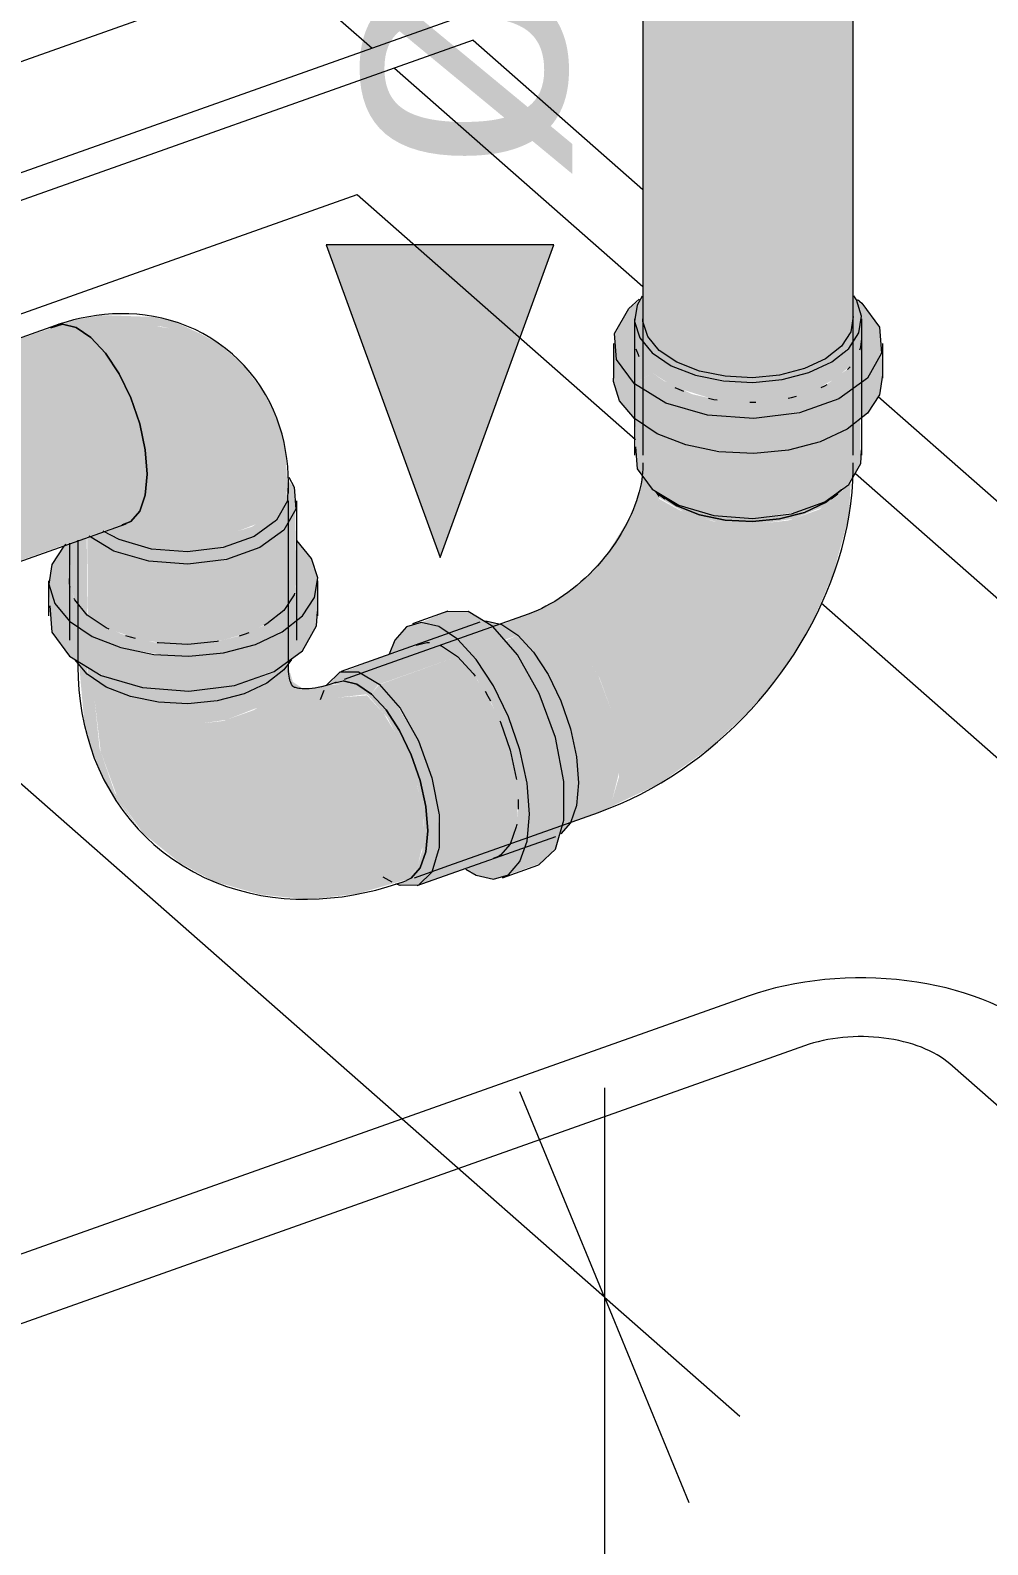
# Model space of a CAD drawing. Header units: metres. Extents: x 42.1 to 94.3, y -3.4 to 61.2.
# Drawn here: x 88.7819 to 89.0094, y 41.1546 to 41.5145 of the extents above; entities that cross this region are included whole.
import ezdxf

# ---------------------------------------------------------------- set-up
doc = ezdxf.new("R2010")
doc.units = ezdxf.units.M
for name, color, linetype, lineweight in [('A-ANNO-DIMS', 7, 'Continuous', 5), ('A-ANNO-DIMS-25', 7, 'Continuous', 5), ('AL_WC-COZ-AS', 7, 'Continuous', 5), ('ARQ-SAN', 7, 'Continuous', 5), ('KIRYA - PISO', 7, 'Continuous', 5), ('P-PIPE', 7, 'Continuous', 5), ('P-PIPE-IDEN', 7, 'Continuous', 5)]:
    doc.layers.add(name, color=color, linetype=linetype, lineweight=lineweight)
doc.layers.add('ARQ_1100_BASE_TÉRREO_GARAGEM_dwg', color=7, linetype='Continuous', lineweight=5, true_color=0x767676)
doc.styles.add('Arial', font='arial.ttf', dxfattribs={"height": 0.0625})
doc.dimstyles.new('Diagonal_-_2_5_mm_Arial_-_Preto', dxfattribs={"dimscale": 0.3048, "dimtxt": 0.063766, "dimasz": 0.246063, "dimexe": 0.19685, "dimexo": 0.123031, "dimgap": 0.04101, "dimtad": 1, "dimrnd": 0.01, "dimzin": 0, "dimdsep": 46, "dimtxsty": 'Arial', "dimblk1": 'OBLIQUE', "dimblk2": 'OBLIQUE', "dimsah": 1, "dimcen": 0.09, "dimdle": 0.19685, "dimazin": 0, "dimtfac": 1, "dimtdec": 4, "dimtix": 1, "dimtmove": 0, "dimatfit": 3, "dimfxl": 1, "dimtvp": 1, "dimtolj": 1, "dimtzin": 0, "dimarcsym": 2})

# ---------------------------------------------------------------- blocks, each defined once
blk = doc.blocks.new('ARQ_1100_BASE_TÉRREO_GARAGEM_dwg_fog_3p-4197732-3D_DT_01')
at = {"layer": 'AL_WC-COZ-AS', "color": 253, "true_color": 0xaaaaaa}
for p, q in [((7.82524, 41.5169), (7.54777, 41.41846)), ((7.8306, 41.51219), (7.54777, 41.41184))]:
    blk.add_line(p, q, dxfattribs=at)
blk.add_polyline3d([(7.54777, 41.7276, 0), (7.77675, 41.52617, 0), (7.54777, 41.44493, 0)], dxfattribs=at)
blk = doc.blocks.new('ARQ_1100_BASE_TÉRREO_GARAGEM_dwg-4178582-3D_DT_01')
at = {"layer": 'KIRYA - PISO', "true_color": 0xaaaaaa}
h = blk.add_hatch(dxfattribs=at)
h.set_pattern_fill('FP_7', color=253, style=0, pattern_type=2)
h.set_pattern_definition([(19.535, (-3252.951, -1868.552), (-0.340422093, 0.299466857), []), (138.661, (-3252.951, -1868.552), (-0.53603888, -0.1901793), [])])
h.paths.add_polyline_path([(8.34993, 40.99436), (8.39931, 41.01188), (7.92689, 41.42748), (7.92432, 41.42356), (7.92279, 41.42234), (7.92272, 41.4116), (7.92061, 41.40756), (7.91959, 41.39781), (7.91812, 41.39193), (7.91522, 41.38273), (7.9133, 41.37848), (8.33002, 41.01188)])
h.paths.add_polyline_path([(7.26941, 41.31965), (7.28936, 41.32653), (7.10896, 41.48524), (7.11018, 41.47923), (7.108, 41.46947), (7.10644, 41.46599), (7.10893, 41.46363), (7.11186, 41.45824), (7.26721, 41.32158)])
h.paths.add_polyline_path([(7.29761, 41.3297), (7.4959, 41.40005), (7.49625, 41.40227), (7.49782, 41.40467), (7.49782, 41.42721), (7.35214, 41.37552), (7.16387, 41.54114), (7.1616, 41.53717), (7.15397, 41.53413), (7.1485, 41.53232), (7.14373, 41.53364), (7.14142, 41.53515), (7.13264, 41.53194), (7.13115, 41.52618), (7.12881, 41.5213), (7.12636, 41.51726), (7.12199, 41.51301), (7.12039, 41.51217), (7.11467, 41.49899), (7.11325, 41.49633), (7.11085, 41.49399), (7.29652, 41.33066)])
h.paths.add_polyline_path([(7.22478, 41.41301), (7.22165, 41.41352), (7.21781, 41.41477), (7.21323, 41.41729), (7.20945, 41.42052), (7.20802, 41.42225), (7.20699, 41.42398), (7.20637, 41.42566), (7.20637, 41.42813), (7.20646, 41.42861), (7.20717, 41.42977), (7.20873, 41.43086), (7.21059, 41.43142), (7.21165, 41.43159), (7.21536, 41.43129), (7.21788, 41.43058), (7.22855, 41.41343), (7.2268, 41.41306)])
h.paths.add_polyline_path([(7.86918, 41.41729), (7.86895, 41.42225), (7.86522, 41.42713), (7.86399, 41.43108), (7.86447, 41.4429), (7.8676, 41.44841), (7.87069, 41.45087), (7.87098, 41.45132), (7.87098, 41.47667), (7.8306, 41.51219), (7.63644, 41.4433), (7.63953, 41.44225), (7.64549, 41.43805), (7.65244, 41.43037), (7.65712, 41.42374), (7.80301, 41.4755), (7.86906, 41.4174)])
h.paths.add_polyline_path([(7.54777, 41.41846), (7.82524, 41.5169), (7.54777, 41.761), (7.54777, 41.7276), (7.77675, 41.52617), (7.54777, 41.44493), (7.54777, 41.42975)])
h.paths.add_polyline_path([(7.21427, 41.43289), (7.21601, 41.4335), (7.21562, 41.43325)])
h.paths.add_polyline_path([(7.18456, 41.4484), (7.18143, 41.4489), (7.17759, 41.45015), (7.173, 41.45269), (7.16923, 41.4559), (7.1678, 41.45763), (7.16676, 41.45937), (7.16606, 41.46176), (7.16615, 41.46351), (7.16624, 41.46399), (7.16695, 41.46515), (7.16807, 41.46606), (7.16957, 41.46667), (7.17284, 41.46694), (7.17514, 41.46667), (7.1776, 41.46605), (7.18833, 41.44882), (7.18653, 41.44844)])
h.paths.add_polyline_path([(7.18995, 41.44965), (7.19117, 41.4513), (7.19148, 41.45269), (7.19133, 41.45423), (7.1911, 41.45516), (7.19024, 41.45692), (7.18857, 41.45911), (7.1873, 41.46045), (7.18312, 41.46357), (7.1805, 41.46494), (7.17748, 41.46624), (7.17571, 41.46871), (7.17579, 41.46888), (7.17982, 41.46863), (7.18448, 41.46731), (7.18907, 41.46494), (7.19297, 41.46183), (7.19563, 41.4584), (7.1966, 41.45567), (7.19671, 41.45513), (7.19639, 41.4532), (7.19563, 41.45202), (7.19448, 41.45113), (7.19297, 41.4505), (7.19024, 41.44973)])
h.paths.add_polyline_path([(7.4251, 41.45638), (7.43519, 41.46101), (7.44279, 41.46694), (7.44739, 41.47376), (7.44867, 41.48102), (7.44655, 41.48822), (7.44117, 41.49487), (7.42037, 41.48749), (7.42321, 41.48407), (7.42437, 41.48035), (7.42377, 41.4766), (7.42146, 41.47306), (7.41758, 41.46997), (7.4124, 41.46755), (7.42146, 41.45959)])
h.paths.add_polyline_path([(7.14477, 41.4834), (7.14052, 41.48418), (7.13781, 41.48515), (7.13322, 41.48768), (7.12944, 41.4909), (7.12802, 41.49263), (7.12698, 41.49437), (7.12636, 41.49604), (7.12636, 41.49851), (7.12652, 41.4991), (7.12753, 41.50046), (7.12873, 41.50124), (7.12978, 41.50167), (7.13164, 41.50197), (7.1351, 41.50171), (7.13782, 41.50105), (7.14854, 41.48382), (7.14663, 41.48344)])
h.paths.add_polyline_path([(7.15017, 41.48465), (7.15138, 41.4863), (7.15169, 41.48768), (7.15154, 41.48923), (7.15132, 41.49016), (7.15046, 41.49192), (7.14878, 41.49411), (7.14586, 41.49683), (7.14334, 41.49857), (7.14071, 41.49994), (7.13769, 41.50124), (7.13592, 41.50371), (7.13601, 41.50388), (7.14003, 41.50363), (7.14469, 41.50231), (7.14929, 41.49994), (7.15318, 41.49683), (7.15585, 41.4934), (7.15682, 41.49067), (7.15693, 41.49013), (7.1566, 41.4882), (7.15585, 41.48702), (7.15469, 41.48613), (7.15318, 41.4855), (7.15046, 41.48473)])
h.paths.add_polyline_path([(7.05851, 41.50518), (7.06202, 41.50731), (7.06414, 41.51245), (7.06389, 41.51427), (7.06488, 41.52006), (7.06604, 41.523), (6.97448, 41.60354), (7.49782, 41.78922), (7.49782, 41.80495), (7.48467, 41.81651), (6.9288, 41.61929), (7.05812, 41.50553)])
h.paths.add_polyline_path([(7.61475, 41.52364), (7.62477, 41.52828), (7.63232, 41.53421), (7.63687, 41.54103), (7.63812, 41.54827), (7.63599, 41.55545), (7.63062, 41.56208), (7.60999, 41.55476), (7.61283, 41.55134), (7.614, 41.54763), (7.6134, 41.54388), (7.61108, 41.54033), (7.6072, 41.53725), (7.60203, 41.53483), (7.61187, 41.52617)])
h.paths.add_polyline_path([(7.06923, 41.53061), (7.07011, 41.53276), (7.06929, 41.53886), (7.07086, 41.54664), (7.07372, 41.55338), (7.07944, 41.56065), (7.0887, 41.56618), (7.09604, 41.57248), (7.10288, 41.57633), (7.10897, 41.57881), (7.11001, 41.58067), (7.11597, 41.58329), (7.0857, 41.60991), (7.49782, 41.75613), (7.49782, 41.78261), (6.98828, 41.60182), (7.06915, 41.53068)])
h.paths.add_polyline_path([(7.30064, 41.56781), (7.31073, 41.57244), (7.31833, 41.57837), (7.32293, 41.5852), (7.32421, 41.59246), (7.32263, 41.59784), (7.29965, 41.59015), (7.29931, 41.58803), (7.297, 41.58449), (7.29312, 41.58141), (7.28794, 41.57899), (7.29965, 41.56868)])
h.paths.add_polyline_path([(7.49029, 41.63508), (7.49782, 41.63856), (7.49782, 41.65647), (7.48742, 41.65299), (7.48662, 41.65177), (7.48274, 41.64869), (7.47757, 41.64627), (7.48662, 41.6383)])
at = {"layer": 'ARQ-SAN', "color": 253, "true_color": 0xaaaaaa}
for p, q in [((7.9133, 41.37848), (8.34993, 40.99436)), ((7.89599, 41.28497), (7.62356, 41.18832)), ((7.90939, 41.27318), (7.62352, 41.17176)), ((8.18514, 41.05665), (7.9439, 41.26888))]:
    blk.add_line(p, q, dxfattribs=at)
blk.add_polyline3d([(7.64678, 41.42007, 0), (7.80301, 41.4755, 0), (7.86918, 41.41729, 0)], dxfattribs=at)
for major_axis in [(0.05, 0), (0.025, 0)]:
    blk.add_ellipse((7.92279, 41.26139), major_axis=major_axis, ratio=0.558679, start_param=0.565803, end_param=2.1366, dxfattribs=at)
at = {"layer": 'ARQ_1100_BASE_TÉRREO_GARAGEM_dwg', "color": 254, "true_color": 0xd1d1d1}
for p, q in [((7.8306, 41.51219), (7.87098, 41.47667)), ((7.92689, 41.42748), (8.39931, 41.01188))]:
    blk.add_line(p, q, dxfattribs=at)
blk.add_blockref('ARQ_1100_BASE_TÉRREO_GARAGEM_dwg_fog_3p-4197732-3D_DT_01', (0, 0))
blk = doc.blocks.new('Curva 90 Curta - Serie Normal - Esgoto - MEP - Tigre - Standard-4206046-3D_DT_01')
at = {"layer": 'P-PIPE', "true_color": 0xf5ebeb}
h = blk.add_hatch(color=7, dxfattribs=at)
h.paths.add_polyline_path([(7.86895, 41.43054), (7.87317, 41.43312), (7.86981, 41.43745), (7.869, 41.44249), (7.86922, 41.44676), (7.86961, 41.44922), (7.8702, 41.45029), (7.8676, 41.44841), (7.86426, 41.44215), (7.86471, 41.43628), (7.86847, 41.43119)])
h.paths.add_polyline_path([(7.92198, 41.44961), (7.92272, 41.44986), (7.92184, 41.45007), (7.92195, 41.44971)])
for points in [[(7.89731, 41.42227), (7.90936, 41.42403), (7.91832, 41.42749), (7.92449, 41.43215), (7.92768, 41.43777), (7.92719, 41.444), (7.92272, 41.44969), (7.92198, 41.44961), (7.92293, 41.44652), (7.92272, 41.43922), (7.91947, 41.43392), (7.9148, 41.43048), (7.90626, 41.42726), (7.89642, 41.42619), (7.88861, 41.42677), (7.88629, 41.42723), (7.88271, 41.42804), (7.876, 41.43119), (7.87317, 41.43312), (7.86898, 41.43052), (7.87644, 41.42596), (7.88629, 41.42309), (7.89731, 41.42227)], [(7.8971, 41.43086), (7.90427, 41.4316), (7.91043, 41.4332), (7.91672, 41.43643), (7.92036, 41.43967), (7.92241, 41.4433), (7.92293, 41.44657), (7.92131, 41.45095), (7.92094, 41.45095), (7.92094, 41.44652), (7.9202, 41.44265), (7.91747, 41.43895), (7.91417, 41.43639), (7.90892, 41.43403), (7.90167, 41.43243), (7.89701, 41.43198), (7.88923, 41.43256), (7.88327, 41.43399), (7.87793, 41.43639), (7.87485, 41.43845), (7.87211, 41.44175), (7.87098, 41.44551), (7.87098, 41.45132), (7.86957, 41.44898), (7.86901, 41.44521), (7.87033, 41.44126), (7.87376, 41.43745), (7.87769, 41.43483), (7.88438, 41.43237), (7.89142, 41.43115), (7.8971, 41.43086)], [(7.86895, 41.42225), (7.86895, 41.43054), (7.86471, 41.43628), (7.86424, 41.44249), (7.86399, 41.43108), (7.86543, 41.42648), (7.86683, 41.4248)], [(7.89731, 41.41397), (7.90554, 41.41478), (7.91437, 41.41733), (7.92038, 41.42042), (7.92432, 41.42356), (7.92719, 41.42794), (7.92793, 41.43259), (7.92768, 41.43777), (7.92432, 41.43185), (7.91703, 41.42675), (7.90817, 41.4236), (7.89586, 41.42237), (7.885, 41.42346), (7.87633, 41.42603), (7.86895, 41.43054), (7.86895, 41.42225), (7.87515, 41.41834), (7.88133, 41.41595), (7.89051, 41.41431), (7.8971, 41.41398)], [(7.85206, 41.37297), (7.86346, 41.38001), (7.8718, 41.39117), (7.87485, 41.40345), (7.87071, 41.40882), (7.87011, 41.40519), (7.8682, 41.39943), (7.86242, 41.39005), (7.85601, 41.3831), (7.84977, 41.37856), (7.84345, 41.37569), (7.84748, 41.37575), (7.84977, 41.37436)], [(7.86068, 41.32877), (7.87478, 41.33543), (7.88698, 41.34407), (7.89585, 41.35241), (7.90195, 41.35945), (7.90761, 41.3676), (7.91118, 41.37378), (7.91615, 41.3853), (7.91959, 41.39781), (7.92, 41.40026), (7.92036, 41.40743), (7.9194, 41.40625), (7.91877, 41.40561), (7.91766, 41.40414), (7.91282, 41.40062), (7.90549, 41.39802), (7.89627, 41.39703), (7.88776, 41.39781), (7.8798, 41.40042), (7.87479, 41.40317), (7.8718, 41.39117), (7.86312, 41.3798), (7.85206, 41.37297), (7.85665, 41.36768), (7.86068, 41.36054), (7.86367, 41.35239), (7.86526, 41.34422), (7.86526, 41.33702), (7.86367, 41.33165), (7.86217, 41.33021)], [(7.87485, 41.40345), (7.87481, 41.40431), (7.87365, 41.40508), (7.87424, 41.40428)], [(7.89701, 41.39698), (7.90666, 41.39844), (7.91363, 41.40121), (7.91815, 41.40453), (7.91841, 41.40553), (7.912, 41.40121), (7.90805, 41.39963), (7.90167, 41.39826), (7.89696, 41.39781), (7.89004, 41.39823), (7.88292, 41.39996), (7.87878, 41.40166), (7.87485, 41.40428), (7.87509, 41.4033), (7.88151, 41.39963), (7.88899, 41.39758), (7.89694, 41.39699)], [(7.89701, 41.39781), (7.90447, 41.3987), (7.91075, 41.40062), (7.91466, 41.40254), (7.91417, 41.40245), (7.90617, 41.39963), (7.89698, 41.39853), (7.8872, 41.39938), (7.87904, 41.40191), (7.87727, 41.40266), (7.87973, 41.40121), (7.88524, 41.39921), (7.89099, 41.39811), (7.89696, 41.39781)], [(7.84237, 41.36953), (7.85206, 41.37297), (7.84748, 41.37575), (7.84345, 41.37569), (7.83747, 41.37331), (7.84171, 41.37024)], [(7.85383, 41.32637), (7.86068, 41.32877), (7.86367, 41.33165), (7.86526, 41.338), (7.86526, 41.34422), (7.86367, 41.35239), (7.86045, 41.36094), (7.85665, 41.36768), (7.85206, 41.37297), (7.84237, 41.36953), (7.84497, 41.36672), (7.84888, 41.36054), (7.85204, 41.35352), (7.85381, 41.3483), (7.85537, 41.33975), (7.85557, 41.33434), (7.8552, 41.33029), (7.85411, 41.32718)]]:
    blk.add_hatch(color=7, dxfattribs=at).paths.add_polyline_path(points)
h = blk.add_hatch(color=7, dxfattribs=at)
h.paths.add_polyline_path([(7.87317, 41.4055), (7.87317, 41.41943), (7.86915, 41.42212), (7.86939, 41.41296), (7.86959, 41.41034), (7.87272, 41.4061)])
h.paths.add_polyline_path([(7.87317, 41.43312), (7.87317, 41.43785), (7.8702, 41.44142), (7.86898, 41.4453), (7.86931, 41.43939), (7.87063, 41.43613), (7.87292, 41.43341)])
h = blk.add_hatch(color=7, dxfattribs=at)
h.paths.add_polyline_path([(7.8971, 41.39852), (7.90714, 41.39996), (7.91437, 41.40259), (7.92018, 41.40712), (7.92272, 41.4116), (7.92258, 41.42217), (7.91848, 41.41925), (7.91245, 41.41657), (7.90382, 41.41461), (7.89701, 41.41399), (7.88888, 41.41441), (7.88114, 41.41599), (7.87344, 41.41925), (7.87317, 41.41925), (7.87317, 41.4055), (7.88002, 41.40148), (7.8878, 41.39921), (7.89701, 41.39852)])
h.paths.add_polyline_path([(7.8971, 41.42614), (7.90437, 41.42682), (7.90936, 41.42811), (7.91099, 41.42863), (7.91703, 41.43194), (7.92036, 41.43498), (7.92237, 41.43805), (7.92291, 41.44171), (7.92272, 41.44524), (7.92231, 41.44265), (7.91989, 41.43895), (7.91488, 41.43528), (7.90892, 41.43281), (7.90344, 41.43148), (7.89701, 41.43087), (7.89004, 41.43122), (7.88346, 41.43256), (7.87769, 41.43483), (7.87317, 41.43785), (7.87317, 41.43312), (7.87846, 41.42975), (7.8878, 41.42683), (7.89701, 41.42614)])
at = {"layer": 'P-PIPE'}
for p, q in [((7.92193, 41.45057), (7.92297, 41.44971)), ((7.86896, 41.44593), (7.86896, 41.41359)), ((7.92296, 41.41359), (7.92296, 41.44593)), ((7.869, 41.44205), (7.86897, 41.44075)), ((7.86396, 41.44013), (7.86396, 41.43183)), ((7.92796, 41.43183), (7.92796, 41.44013)), ((7.91957, 41.43389), (7.91989, 41.43422)), ((7.91989, 41.43422), (7.92021, 41.43457)), ((7.89641, 41.42612), (7.8971, 41.42614)), ((7.8971, 41.42614), (7.89779, 41.42616)), ((7.87096, 41.41176), (7.87096, 41.41093)), ((7.92096, 41.41093), (7.92096, 41.41176)), ((7.87461, 41.40435), (7.87619, 41.40321)), ((7.91572, 41.40321), (7.9173, 41.40435)), ((7.8437, 41.37579), (7.80808, 41.36315)), ((7.8248, 41.31603), (7.86042, 41.32867))]:
    blk.add_line(p, q, dxfattribs=at)
for points in [[(7.86895, 41.43054, 0), (7.86471, 41.43628, 0), (7.86424, 41.44249, 0), (7.8676, 41.44841, 0), (7.87004, 41.45061, 0)], [(7.92297, 41.44971, 0), (7.92721, 41.44398, 0), (7.92768, 41.43777, 0), (7.92432, 41.43185, 0), (7.91755, 41.42693, 0), (7.90817, 41.4236, 0), (7.89731, 41.42227, 0), (7.88629, 41.42309, 0), (7.87644, 41.42596, 0), (7.86895, 41.43054, 0)], [(7.87077, 41.45136, 0), (7.86961, 41.44922, 0), (7.86898, 41.4453, 0), (7.8702, 41.44142, 0), (7.87317, 41.43785, 0)], [(7.87317, 41.43785, 0), (7.87769, 41.43483, 0), (7.88346, 41.43256, 0), (7.89008, 41.43121, 0), (7.8971, 41.43086, 0), (7.90404, 41.43154, 0), (7.91043, 41.4332, 0), (7.91584, 41.43573, 0), (7.91989, 41.43895, 0), (7.92231, 41.44265, 0), (7.92293, 41.44657, 0), (7.92172, 41.45045, 0), (7.92111, 41.45142, 0)], [(7.87485, 41.43845, 0), (7.87211, 41.44175, 0), (7.87098, 41.44534, 0), (7.87096, 41.44593, 0)], [(7.92094, 41.44652, 0), (7.92036, 41.44289, 0), (7.91812, 41.43947, 0), (7.91437, 41.43648, 0), (7.90936, 41.43414, 0), (7.90344, 41.43261, 0), (7.89701, 41.43198, 0), (7.89051, 41.4323, 0), (7.88438, 41.43355, 0), (7.87904, 41.43565, 0), (7.87485, 41.43845, 0)], [(7.92254, 41.43856, 0), (7.92272, 41.43922, 0), (7.92296, 41.44121, 0)], [(7.8693, 41.43882, 0), (7.86981, 41.43745, 0), (7.87001, 41.43704, 0)], [(7.86895, 41.42225, 0), (7.86543, 41.42648, 0), (7.86399, 41.43108, 0), (7.86396, 41.43183, 0)], [(7.92793, 41.43259, 0), (7.92719, 41.42794, 0), (7.92432, 41.42356, 0), (7.91952, 41.41974, 0), (7.91311, 41.41674, 0), (7.90554, 41.41478, 0), (7.89731, 41.41397, 0), (7.88899, 41.41439, 0), (7.88114, 41.41599, 0), (7.87431, 41.41867, 0), (7.86895, 41.42225, 0)], [(7.91336, 41.42967, 0), (7.91417, 41.43007, 0), (7.91477, 41.43038, 0)], [(7.87855, 41.42968, 0), (7.87949, 41.42925, 0), (7.88058, 41.42881, 0)], [(7.88653, 41.42707, 0), (7.8878, 41.42683, 0), (7.88858, 41.4267, 0)], [(7.9055, 41.4271, 0), (7.90626, 41.42726, 0), (7.90749, 41.42757, 0)], [(7.86919, 41.41558, 0), (7.86959, 41.41034, 0), (7.87317, 41.4055, 0)], [(7.87317, 41.4055, 0), (7.87949, 41.40164, 0), (7.8878, 41.39921, 0), (7.8971, 41.39852, 0), (7.90625, 41.39964, 0), (7.91417, 41.40245, 0), (7.91989, 41.4066, 0), (7.92272, 41.4116, 0), (7.92288, 41.41471, 0)], [(7.87096, 41.41093, 0), (7.87094, 41.4102, 0), (7.8709, 41.40941, 0), (7.87081, 41.40858, 0), (7.87069, 41.4077, 0), (7.87053, 41.40678, 0), (7.87033, 41.40581, 0), (7.87008, 41.40482, 0), (7.86979, 41.40379, 0), (7.86946, 41.40273, 0), (7.86907, 41.40165, 0), (7.86864, 41.40056, 0), (7.86817, 41.39944, 0), (7.86764, 41.39832, 0), (7.86708, 41.39719, 0), (7.86646, 41.39605, 0), (7.86581, 41.39491, 0), (7.86511, 41.39378, 0), (7.86437, 41.39266, 0), (7.86359, 41.39155, 0), (7.86278, 41.39045, 0), (7.86193, 41.38937, 0), (7.86105, 41.38831, 0), (7.86014, 41.38727, 0), (7.8592, 41.38627, 0), (7.85823, 41.38529, 0), (7.85724, 41.38434, 0), (7.85624, 41.38343, 0), (7.85522, 41.38256, 0), (7.85418, 41.38173, 0), (7.85314, 41.38093, 0), (7.85209, 41.38018, 0), (7.85104, 41.37948, 0), (7.84999, 41.37882, 0), (7.84895, 41.37821, 0), (7.84792, 41.37765, 0), (7.8469, 41.37713, 0), (7.84589, 41.37667, 0), (7.84491, 41.37625, 0), (7.84396, 41.37588, 0), (7.8437, 41.37579, 0)], [(7.86042, 41.32867, 0), (7.86298, 41.32963, 0), (7.86552, 41.33068, 0), (7.86801, 41.33181, 0), (7.87047, 41.33302, 0), (7.8729, 41.33432, 0), (7.87528, 41.33569, 0), (7.87763, 41.33713, 0), (7.87993, 41.33865, 0), (7.8822, 41.34024, 0), (7.88441, 41.34189, 0), (7.88658, 41.34362, 0), (7.8887, 41.3454, 0), (7.89077, 41.34725, 0), (7.89279, 41.34915, 0), (7.89476, 41.35112, 0), (7.89667, 41.35314, 0), (7.89852, 41.35521, 0), (7.90032, 41.35733, 0), (7.90205, 41.3595, 0), (7.90373, 41.36172, 0), (7.90533, 41.36398, 0), (7.90688, 41.36629, 0), (7.90835, 41.36864, 0), (7.90975, 41.37102, 0), (7.91108, 41.37345, 0), (7.91234, 41.37591, 0), (7.91352, 41.3784, 0), (7.91463, 41.38092, 0), (7.91565, 41.38347, 0), (7.91659, 41.38605, 0), (7.91745, 41.38866, 0), (7.91822, 41.39129, 0), (7.9189, 41.39394, 0), (7.91949, 41.39661, 0), (7.91999, 41.3993, 0), (7.92038, 41.40201, 0), (7.92068, 41.40473, 0), (7.92087, 41.40746, 0), (7.92095, 41.41019, 0), (7.92096, 41.41093, 0)], [(7.87485, 41.40428, 0), (7.87904, 41.40148, 0), (7.88438, 41.39938, 0), (7.89051, 41.39813, 0), (7.89701, 41.39781, 0), (7.90344, 41.39844, 0), (7.90936, 41.39997, 0), (7.91437, 41.40231, 0), (7.91812, 41.4053, 0)], [(7.91812, 41.4053, 0), (7.91437, 41.40231, 0), (7.90936, 41.39997, 0), (7.90344, 41.39844, 0), (7.89701, 41.39781, 0), (7.89051, 41.39813, 0), (7.88438, 41.39938, 0), (7.87904, 41.40148, 0), (7.87485, 41.40428, 0)]]:
    blk.add_polyline3d(points, dxfattribs=at)
blk = doc.blocks.new('Curva 90 Curta - Serie Normal - Esgoto - MEP - Tigre - Standard-V68-3D_DT_01')
at = {"layer": 'P-PIPE', "true_color": 0xf5ebeb}
for points in [[(7.82687, 41.36983), (7.83508, 41.37297), (7.82944, 41.37639), (7.82428, 41.37632), (7.81829, 41.37382), (7.82244, 41.37283), (7.82547, 41.37078)], [(7.83545, 41.31276), (7.839, 41.31385), (7.84193, 41.31753), (7.84353, 41.32286), (7.84402, 41.3282), (7.843, 41.33761), (7.84097, 41.34568), (7.83886, 41.35167), (7.83545, 41.35873), (7.83061, 41.36577), (7.82687, 41.36983), (7.82188, 41.37297), (7.81829, 41.37382), (7.81455, 41.37252), (7.81178, 41.36896), (7.8108, 41.36617), (7.81963, 41.36905), (7.82353, 41.36794), (7.82748, 41.36502), (7.83166, 41.36012), (7.83504, 41.35447), (7.83765, 41.34855), (7.83988, 41.34126), (7.84099, 41.33558), (7.84125, 41.32895), (7.84067, 41.32469), (7.839, 41.32061), (7.8367, 41.31824), (7.82885, 41.31541), (7.83184, 41.31362), (7.83342, 41.31325)], [(7.839, 41.31385), (7.84669, 41.31659), (7.85026, 41.32028), (7.8522, 41.3278), (7.8522, 41.33603), (7.84972, 41.3477), (7.84622, 41.35712), (7.84037, 41.367), (7.83531, 41.37283), (7.82687, 41.36983), (7.83197, 41.36402), (7.83627, 41.35703), (7.83952, 41.34987), (7.84221, 41.34126), (7.84355, 41.33416), (7.8439, 41.32682), (7.84307, 41.32078), (7.84122, 41.31638), (7.84006, 41.31506)], [(7.7406, 41.35581), (7.7406, 41.36034), (7.73843, 41.36204), (7.73704, 41.36349), (7.73728, 41.3603), (7.73905, 41.3579)], [(7.79217, 41.30804), (7.80297, 41.30931), (7.81455, 41.31261), (7.81724, 41.31531), (7.81879, 41.32147), (7.81866, 41.3284), (7.81709, 41.3362), (7.81421, 41.34405), (7.80933, 41.35218), (7.80538, 41.35646), (7.79393, 41.3556), (7.78776, 41.35967), (7.78649, 41.36389), (7.78619, 41.36094), (7.78386, 41.35683), (7.77856, 41.35299), (7.77123, 41.35039), (7.76215, 41.34939), (7.75415, 41.34998), (7.74645, 41.35223), (7.7406, 41.35581), (7.7421, 41.34306), (7.74598, 41.33248), (7.75213, 41.32373), (7.76084, 41.31671), (7.76898, 41.31226), (7.77988, 41.30917), (7.78618, 41.30847)], [(7.76275, 41.34934), (7.772, 41.35066), (7.77935, 41.35356), (7.78386, 41.35683), (7.78648, 41.36146), (7.78645, 41.36383), (7.78505, 41.36211), (7.78107, 41.35912), (7.77493, 41.3565), (7.76918, 41.35511), (7.76275, 41.35449), (7.75446, 41.35511), (7.7492, 41.35619), (7.74316, 41.35863), (7.7406, 41.36034), (7.7406, 41.35581), (7.74645, 41.35223), (7.75415, 41.34998), (7.76215, 41.34939)], [(7.80644, 41.35678), (7.80814, 41.35919), (7.80297, 41.3621), (7.79882, 41.36188), (7.79628, 41.35904), (7.79974, 41.3599), (7.80327, 41.35892), (7.80584, 41.35718)], [(7.8056, 41.35648), (7.80644, 41.35678), (7.80232, 41.35928), (7.79974, 41.3599), (7.79752, 41.35921), (7.80148, 41.35898), (7.80518, 41.35673)], [(7.81325, 41.31131), (7.81777, 41.31153), (7.82098, 41.31497), (7.82255, 41.32114), (7.82227, 41.32948), (7.8204, 41.33804), (7.81728, 41.34625), (7.81232, 41.35446), (7.80825, 41.35903), (7.80644, 41.35678), (7.81018, 41.35261), (7.81399, 41.34636), (7.81592, 41.34237), (7.81845, 41.33434), (7.81955, 41.32796), (7.81978, 41.32355), (7.81905, 41.31832), (7.81769, 41.31506), (7.81531, 41.31278), (7.81314, 41.312), (7.8123, 41.31178), (7.81321, 41.31132)], [(7.81421, 41.31228), (7.81608, 41.31324), (7.81822, 41.31597), (7.81948, 41.32028), (7.81975, 41.32539), (7.81908, 41.33141), (7.81742, 41.338), (7.8151, 41.34405), (7.81219, 41.34954), (7.80882, 41.3542), (7.80644, 41.35678), (7.8056, 41.35648), (7.81018, 41.3512), (7.81483, 41.34237), (7.81738, 41.335), (7.81879, 41.32676), (7.81852, 41.31959), (7.81709, 41.31506), (7.81455, 41.31261)]]:
    blk.add_hatch(color=7, dxfattribs=at).paths.add_polyline_path(points)
h = blk.add_hatch(color=7, dxfattribs=at)
h.paths.add_polyline_path([(7.8083, 41.3591), (7.82687, 41.36569), (7.82243, 41.36846), (7.81963, 41.36905), (7.8083, 41.36529), (7.79974, 41.36205), (7.80335, 41.3621), (7.8073, 41.3597)])
h.paths.add_polyline_path([(7.83806, 41.36966), (7.84122, 41.37078), (7.83707, 41.37341), (7.83398, 41.37414), (7.83347, 41.37394), (7.83566, 41.37243), (7.83791, 41.36983)])
h = blk.add_hatch(color=7, dxfattribs=at)
h.paths.add_polyline_path([(7.8176, 41.31136), (7.83712, 41.31847), (7.83964, 41.32175), (7.84097, 41.32592), (7.84125, 41.33193), (7.84097, 41.33585), (7.839, 41.34463), (7.83641, 41.35165), (7.83311, 41.35792), (7.83036, 41.3619), (7.82687, 41.36569), (7.80834, 41.35904), (7.81325, 41.35339), (7.81815, 41.34416), (7.82103, 41.33587), (7.82255, 41.32765), (7.82239, 41.31973), (7.82083, 41.31448), (7.81777, 41.31153)])
h.paths.add_polyline_path([(7.85121, 41.32346), (7.85145, 41.32355), (7.85383, 41.32637), (7.8553, 41.33133), (7.85558, 41.33712), (7.8552, 41.34188), (7.85366, 41.34884), (7.8508, 41.35657), (7.84728, 41.3632), (7.84497, 41.36672), (7.84118, 41.37076), (7.83824, 41.36945), (7.8416, 41.36531), (7.8465, 41.35646), (7.85028, 41.34592), (7.8522, 41.33485), (7.85191, 41.32584), (7.85121, 41.32347)])
h = blk.add_hatch(color=7, dxfattribs=at)
h.paths.add_polyline_path([(7.75155, 41.32422), (7.74546, 41.33335), (7.74184, 41.3438), (7.7406, 41.35581), (7.73728, 41.3603), (7.73813, 41.35084), (7.73991, 41.3438), (7.74237, 41.33762), (7.74525, 41.33248), (7.7497, 41.32664)])
h.paths.add_polyline_path([(7.7942, 41.35544), (7.80518, 41.35673), (7.80101, 41.35926), (7.79568, 41.3589), (7.7924, 41.35833), (7.79011, 41.35802), (7.79114, 41.35736), (7.79393, 41.3556)])
at = {"layer": 'P-PIPE'}
for p, q in [((7.7867, 41.3633), (7.7867, 41.3983)), ((7.7367, 41.39338), (7.7367, 41.3633)), ((7.82461, 41.37645), (7.81617, 41.37345)), ((7.83219, 41.37383), (7.79927, 41.36215)), ((7.79808, 41.35961), (7.79724, 41.35931)), ((7.79513, 41.3576), (7.79425, 41.35539)), ((7.81732, 41.31126), (7.85025, 41.32294)), ((7.83661, 41.31816), (7.83538, 41.31769)), ((7.83757, 41.31313), (7.84601, 41.31613)), ((7.80917, 41.31334), (7.81125, 41.31218)), ((7.81395, 41.31218), (7.8148, 41.31248))]:
    blk.add_line(p, q, dxfattribs=at)
for points in [[(7.83531, 41.37283, 0), (7.82944, 41.37639, 0), (7.82428, 41.37632, 0)], [(7.82687, 41.36983, 0), (7.82243, 41.37283, 0), (7.81829, 41.37382, 0), (7.81474, 41.37273, 0), (7.81201, 41.36963, 0), (7.81067, 41.36628, 0)], [(7.83341, 41.37411, 0), (7.83398, 41.37414, 0), (7.83747, 41.37331, 0), (7.84122, 41.37078, 0)], [(7.84601, 41.31613, 0), (7.84633, 41.31626, 0), (7.85016, 41.31995, 0), (7.8522, 41.32681, 0), (7.8522, 41.33603, 0), (7.85017, 41.34649, 0), (7.84634, 41.35692, 0), (7.84118, 41.36607, 0), (7.83531, 41.37283, 0)], [(7.8171, 41.36841, 0), (7.81963, 41.36905, 0), (7.82028, 41.36903, 0)], [(7.82889, 41.31516, 0), (7.83131, 41.31375, 0), (7.83545, 41.31276, 0), (7.839, 41.31385, 0), (7.84172, 41.31695, 0), (7.84344, 41.32185, 0), (7.84402, 41.3282, 0), (7.84344, 41.33558, 0), (7.84172, 41.34349, 0), (7.839, 41.35139, 0), (7.83545, 41.35873, 0), (7.83131, 41.36502, 0), (7.82687, 41.36983, 0)], [(7.84122, 41.37078, 0), (7.84497, 41.36672, 0), (7.84846, 41.36141, 0), (7.85145, 41.35521, 0), (7.85375, 41.34855, 0), (7.8552, 41.34188, 0), (7.85569, 41.33565, 0), (7.8552, 41.33029, 0), (7.85375, 41.32616, 0), (7.85145, 41.32355, 0)], [(7.8228, 41.36836, 0), (7.82312, 41.36822, 0), (7.82687, 41.36569, 0)], [(7.82687, 41.36569, 0), (7.83061, 41.36163, 0), (7.83108, 41.36101, 0)], [(7.7367, 41.3633, 0), (7.73676, 41.36055, 0), (7.73693, 41.35781, 0), (7.73722, 41.35507, 0), (7.73763, 41.35233, 0), (7.73817, 41.34961, 0), (7.73884, 41.3469, 0), (7.73964, 41.34423, 0), (7.74058, 41.34158, 0), (7.74166, 41.33897, 0), (7.74287, 41.33641, 0), (7.74423, 41.33391, 0), (7.74572, 41.33148, 0), (7.74735, 41.32913, 0), (7.74912, 41.32686, 0), (7.75101, 41.32469, 0), (7.75303, 41.32263, 0), (7.75474, 41.32106, 0)], [(7.78776, 41.3586, 0), (7.78774, 41.35862, 0), (7.78772, 41.35865, 0), (7.78768, 41.35869, 0), (7.78764, 41.35874, 0), (7.78758, 41.35882, 0), (7.78752, 41.35894, 0), (7.78744, 41.35909, 0), (7.78735, 41.35928, 0), (7.78725, 41.35952, 0), (7.78715, 41.35981, 0), (7.78705, 41.36015, 0), (7.78696, 41.36056, 0), (7.78687, 41.36102, 0), (7.7868, 41.36154, 0), (7.78674, 41.36211, 0), (7.78671, 41.36275, 0), (7.7867, 41.3633, 0)], [(7.79576, 41.35893, 0), (7.79899, 41.36204, 0), (7.80335, 41.3621, 0), (7.8083, 41.3591, 0)], [(7.79724, 41.35931, 0), (7.79632, 41.359, 0), (7.79544, 41.35874, 0), (7.79459, 41.35852, 0), (7.79379, 41.35835, 0), (7.79303, 41.35821, 0), (7.79232, 41.35812, 0), (7.79166, 41.35806, 0), (7.79106, 41.35802, 0), (7.79051, 41.35802, 0), (7.79001, 41.35804, 0), (7.78958, 41.35808, 0), (7.7892, 41.35813, 0), (7.78887, 41.35818, 0), (7.7886, 41.35825, 0), (7.78837, 41.35831, 0), (7.78819, 41.35837, 0), (7.78806, 41.35843, 0), (7.78795, 41.35848, 0), (7.78788, 41.35852, 0), (7.78783, 41.35855, 0), (7.7878, 41.35857, 0), (7.78777, 41.35859, 0), (7.78776, 41.3586, 0)], [(7.79764, 41.35942, 0), (7.79974, 41.3599, 0), (7.80297, 41.35912, 0), (7.80644, 41.35678, 0)], [(7.80644, 41.35678, 0), (7.80297, 41.35912, 0), (7.79974, 41.3599, 0)], [(7.8083, 41.3591, 0), (7.81325, 41.35339, 0), (7.8176, 41.34568, 0), (7.82083, 41.33688, 0), (7.82255, 41.32805, 0), (7.82255, 41.32028, 0), (7.82083, 41.31448, 0), (7.8176, 41.31136, 0), (7.81325, 41.31131, 0), (7.81223, 41.31169, 0)], [(7.80644, 41.35678, 0), (7.80991, 41.35302, 0), (7.81314, 41.34811, 0), (7.81592, 41.34237, 0), (7.81805, 41.3362, 0), (7.81939, 41.33002, 0), (7.81984, 41.32425, 0), (7.81939, 41.31929, 0), (7.81805, 41.31547, 0), (7.81592, 41.31305, 0), (7.8148, 41.31249, 0)], [(7.81592, 41.31305, 0), (7.81805, 41.31547, 0), (7.81939, 41.31929, 0), (7.81984, 41.32425, 0), (7.81939, 41.33002, 0), (7.81805, 41.3362, 0), (7.81592, 41.34237, 0), (7.81314, 41.34811, 0), (7.80991, 41.35302, 0), (7.80644, 41.35678, 0)], [(7.83346, 41.35743, 0), (7.83411, 41.35632, 0), (7.83473, 41.35518, 0)], [(7.83697, 41.35044, 0), (7.8371, 41.35012, 0), (7.8394, 41.34346, 0)], [(7.8394, 41.34346, 0), (7.84085, 41.33679, 0), (7.8409, 41.33647, 0)], [(7.84132, 41.33171, 0), (7.84134, 41.33056, 0), (7.84132, 41.32944, 0)], [(7.84097, 41.32584, 0), (7.84085, 41.3252, 0), (7.8394, 41.32107, 0)], [(7.75474, 41.32106, 0), (7.75695, 41.31922, 0), (7.75927, 41.31751, 0), (7.76168, 41.31593, 0), (7.76417, 41.3145, 0), (7.76672, 41.31321, 0), (7.76934, 41.31207, 0), (7.772, 41.31107, 0), (7.7747, 41.31022, 0), (7.77742, 41.30951, 0), (7.78017, 41.30894, 0), (7.78293, 41.30852, 0), (7.7857, 41.30822, 0), (7.78847, 41.30806, 0), (7.79124, 41.30802, 0), (7.79399, 41.30811, 0), (7.79673, 41.30831, 0), (7.79946, 41.30862, 0), (7.80217, 41.30905, 0), (7.80485, 41.30958, 0), (7.80751, 41.31021, 0), (7.81015, 41.31094, 0), (7.81275, 41.31177, 0), (7.81395, 41.31218, 0)], [(7.8394, 41.32107, 0), (7.8371, 41.31845, 0), (7.83675, 41.31823, 0)]]:
    blk.add_polyline3d(points, dxfattribs=at)
blk = doc.blocks.new('Joelho 45_90 - Serie Normal - Esgoto - MEP - Tigre - Standard-4204229-3D_DT_01')
at = {"layer": 'P-PIPE', "true_color": 0xf5ebeb}
for points in [[(7.70159, 41.42802), (7.73975, 41.44156), (7.73628, 41.4439), (7.73305, 41.44468), (7.72389, 41.44156), (7.69489, 41.43114), (7.69825, 41.43028), (7.69904, 41.42975)], [(7.77019, 41.43997), (7.7661, 41.44228), (7.75984, 41.44519), (7.75463, 41.44641), (7.74243, 41.44684), (7.73594, 41.44569), (7.73305, 41.44468), (7.73657, 41.44371), (7.73975, 41.44156), (7.74895, 41.44377), (7.75623, 41.44418), (7.76467, 41.44246), (7.76814, 41.4409)], [(7.71107, 41.38429), (7.74925, 41.39785), (7.75136, 41.40025), (7.7527, 41.40407), (7.75315, 41.40903), (7.75236, 41.41637), (7.75136, 41.42098), (7.74923, 41.42715), (7.74645, 41.43289), (7.74322, 41.4378), (7.73975, 41.44156), (7.70159, 41.42802), (7.70506, 41.42426), (7.7083, 41.41935), (7.71107, 41.41361), (7.71334, 41.40681), (7.71454, 41.40126), (7.715, 41.3955), (7.71454, 41.39053), (7.71295, 41.38642)], [(7.76275, 41.39309), (7.77123, 41.39414), (7.77932, 41.39729), (7.78386, 41.40058), (7.78648, 41.4052), (7.7861, 41.41361), (7.78508, 41.41885), (7.78262, 41.42515), (7.78029, 41.42928), (7.77555, 41.43546), (7.77019, 41.43997), (7.76367, 41.44292), (7.7556, 41.44415), (7.74815, 41.44373), (7.73975, 41.44156), (7.74322, 41.4378), (7.74648, 41.43283), (7.74923, 41.42715), (7.75171, 41.41935), (7.7527, 41.4148), (7.75315, 41.40903), (7.75263, 41.40387), (7.75136, 41.40025), (7.749, 41.39774), (7.74556, 41.39652), (7.74645, 41.39598), (7.75415, 41.39373), (7.76275, 41.39309)], [(7.76284, 41.38766), (7.77288, 41.3891), (7.78011, 41.39174), (7.78592, 41.39627), (7.78846, 41.40075), (7.78805, 41.406), (7.78643, 41.40771), (7.7863, 41.40239), (7.78337, 41.39774), (7.77812, 41.39409), (7.77071, 41.39158), (7.76275, 41.3906), (7.75354, 41.39142), (7.74645, 41.39349), (7.74266, 41.3955), (7.73951, 41.39428), (7.74608, 41.39053), (7.75354, 41.38835), (7.76284, 41.38766)], [(7.76275, 41.3906), (7.772, 41.39192), (7.77856, 41.39425), (7.78418, 41.39866), (7.78648, 41.40289), (7.78623, 41.40476), (7.78337, 41.40023), (7.77812, 41.39658), (7.77002, 41.39399), (7.76202, 41.39315), (7.75315, 41.39402), (7.74556, 41.39652), (7.74317, 41.3955), (7.74738, 41.39322), (7.75415, 41.39124), (7.76088, 41.39074)], [(7.76305, 41.3658), (7.77128, 41.3666), (7.77885, 41.36857), (7.78601, 41.37216), (7.79006, 41.37538), (7.79303, 41.38037), (7.79367, 41.38441), (7.79215, 41.3891), (7.78852, 41.39317), (7.78846, 41.38241), (7.78805, 41.38037), (7.78526, 41.37638), (7.78087, 41.37306), (7.77496, 41.37061), (7.77128, 41.3696), (7.76848, 41.36914), (7.76087, 41.36869), (7.75473, 41.36911), (7.7481, 41.37072), (7.74688, 41.37114), (7.74285, 41.37294), (7.73839, 41.37619), (7.73568, 41.37968), (7.73472, 41.38302), (7.73481, 41.38429), (7.73472, 41.39268), (7.73334, 41.39194), (7.73047, 41.38755), (7.72973, 41.3829), (7.73117, 41.37831), (7.73533, 41.37364), (7.74005, 41.37049), (7.7483, 41.36752), (7.75662, 41.36612), (7.76284, 41.36581)], [(7.76305, 41.3575), (7.7739, 41.35884), (7.78385, 41.36257), (7.79006, 41.36709), (7.79342, 41.37301), (7.79359, 41.38388), (7.79293, 41.37976), (7.79006, 41.37538), (7.78482, 41.37136), (7.7774, 41.36819), (7.76978, 41.36645), (7.76126, 41.36589), (7.75473, 41.36621), (7.74688, 41.36781), (7.73905, 41.37116), (7.73469, 41.37407), (7.73472, 41.36576), (7.74307, 41.36094), (7.75203, 41.35832), (7.76305, 41.3575)], [(7.73469, 41.36578), (7.73469, 41.37407), (7.73117, 41.37831), (7.72973, 41.3829), (7.73045, 41.37152), (7.73257, 41.36865)]]:
    blk.add_hatch(color=7, dxfattribs=at).paths.add_polyline_path(points)
h = blk.add_hatch(color=7, dxfattribs=at)
h.paths.add_polyline_path([(7.76284, 41.35449), (7.77128, 41.35555), (7.7768, 41.35712), (7.78158, 41.35935), (7.78563, 41.36258), (7.78667, 41.36463), (7.78277, 41.36198), (7.7739, 41.35884), (7.76241, 41.35755), (7.75203, 41.35832), (7.74173, 41.36147), (7.73891, 41.3632), (7.73905, 41.36137), (7.74376, 41.35832), (7.7492, 41.35619), (7.75754, 41.35475), (7.75819, 41.35472)])
h.paths.add_polyline_path([(7.76284, 41.36859), (7.77128, 41.3696), (7.7772, 41.3714), (7.77885, 41.37211), (7.78208, 41.37385), (7.78563, 41.37667), (7.78563, 41.37668), (7.78823, 41.38092), (7.78858, 41.38461), (7.78831, 41.40048), (7.78555, 41.39569), (7.77919, 41.39134), (7.772, 41.38879), (7.76284, 41.38766), (7.75354, 41.38835), (7.74478, 41.39105), (7.73941, 41.39434), (7.73891, 41.39416), (7.73905, 41.37547), (7.7442, 41.37219), (7.75045, 41.37003), (7.75203, 41.36966), (7.75682, 41.36889), (7.76275, 41.36859)])
h = blk.add_hatch(color=7, dxfattribs=at)
h.paths.add_polyline_path([(7.73891, 41.36147), (7.73882, 41.36325), (7.73598, 41.36499), (7.73843, 41.36204)])
h.paths.add_polyline_path([(7.73891, 41.37557), (7.73878, 41.39412), (7.73486, 41.39273), (7.73498, 41.38191), (7.73594, 41.37914), (7.73843, 41.37614)])
at = {"layer": 'P-PIPE'}
for p, q in [((7.73139, 41.44438), (7.69324, 41.43085)), ((7.7867, 41.40456), (7.7867, 41.40705)), ((7.7887, 41.36956), (7.7887, 41.40273)), ((7.70995, 41.38373), (7.74811, 41.39726)), ((7.7347, 41.39267), (7.7347, 41.36956)), ((7.7297, 41.38366), (7.7297, 41.37536)), ((7.7937, 41.37536), (7.7937, 41.38366)), ((7.73891, 41.36147), (7.73597, 41.36498))]:
    blk.add_line(p, q, dxfattribs=at)
for points in [[(7.73027, 41.44382, 0), (7.73305, 41.44468, 0), (7.73628, 41.4439, 0), (7.73975, 41.44156, 0)], [(7.73975, 41.44156, 0), (7.73628, 41.4439, 0), (7.73305, 41.44468, 0), (7.73027, 41.44382, 0)], [(7.77344, 41.43755, 0), (7.77178, 41.43893, 0), (7.77005, 41.44021, 0), (7.76825, 41.44138, 0), (7.7664, 41.44245, 0), (7.76451, 41.4434, 0), (7.76258, 41.44425, 0), (7.76062, 41.44498, 0), (7.75865, 41.4456, 0), (7.75666, 41.44612, 0), (7.75468, 41.44653, 0), (7.7527, 41.44683, 0), (7.75072, 41.44704, 0), (7.74876, 41.44716, 0), (7.74682, 41.44718, 0), (7.7449, 41.44713, 0), (7.743, 41.44699, 0), (7.74113, 41.44677, 0), (7.73928, 41.44648, 0), (7.73746, 41.44612, 0), (7.73567, 41.4457, 0), (7.73391, 41.44521, 0), (7.73218, 41.44466, 0), (7.73139, 41.44438, 0)], [(7.73975, 41.44156, 0), (7.74322, 41.4378, 0), (7.74645, 41.43289, 0), (7.74923, 41.42715, 0), (7.75136, 41.42098, 0), (7.7527, 41.4148, 0), (7.75315, 41.40903, 0), (7.7527, 41.40407, 0), (7.75136, 41.40025, 0), (7.74923, 41.39783, 0), (7.74721, 41.39704, 0)], [(7.74721, 41.39704, 0), (7.74923, 41.39783, 0), (7.75136, 41.40025, 0), (7.7527, 41.40407, 0), (7.75315, 41.40903, 0), (7.7527, 41.4148, 0), (7.75136, 41.42098, 0), (7.74923, 41.42715, 0), (7.74645, 41.43289, 0), (7.74322, 41.4378, 0), (7.73975, 41.44156, 0)], [(7.7867, 41.40705, 0), (7.78666, 41.40894, 0), (7.78654, 41.41084, 0), (7.78634, 41.41275, 0), (7.78605, 41.41468, 0), (7.78566, 41.41661, 0), (7.78519, 41.41854, 0), (7.78461, 41.42046, 0), (7.78393, 41.42238, 0), (7.78315, 41.42428, 0), (7.78226, 41.42615, 0), (7.78126, 41.42799, 0), (7.78016, 41.42979, 0), (7.77895, 41.43153, 0), (7.77763, 41.43322, 0), (7.77622, 41.43484, 0), (7.77471, 41.43638, 0), (7.77344, 41.43755, 0)], [(7.70159, 41.42802, 0), (7.69813, 41.43037, 0), (7.69489, 41.43114, 0), (7.69212, 41.43028, 0)], [(7.70905, 41.3835, 0), (7.71107, 41.38429, 0), (7.7132, 41.38671, 0), (7.71454, 41.39053, 0), (7.715, 41.3955, 0), (7.71454, 41.40126, 0), (7.7132, 41.40744, 0), (7.71107, 41.41361, 0), (7.7083, 41.41935, 0), (7.70506, 41.42426, 0), (7.70159, 41.42802, 0)], [(7.7868, 41.4083, 0), (7.78807, 41.40598, 0), (7.78846, 41.40075, 0), (7.78563, 41.39575, 0), (7.77991, 41.3916, 0), (7.772, 41.38879, 0), (7.76284, 41.38766, 0), (7.75354, 41.38835, 0), (7.74523, 41.39078, 0), (7.73932, 41.3943, 0)], [(7.78661, 41.40574, 0), (7.78648, 41.40272, 0), (7.78386, 41.39809, 0), (7.77856, 41.39425, 0), (7.77123, 41.39165, 0), (7.76275, 41.3906, 0), (7.75414, 41.39125, 0), (7.74645, 41.39349, 0), (7.74271, 41.39547, 0)], [(7.74811, 41.39726, 0), (7.74815, 41.39728, 0), (7.74816, 41.39728, 0)], [(7.73381, 41.39242, 0), (7.73334, 41.39194, 0), (7.73047, 41.38755, 0), (7.72973, 41.3829, 0), (7.73117, 41.37831, 0), (7.73469, 41.37407, 0)], [(7.73469, 41.37407, 0), (7.74005, 41.37049, 0), (7.74688, 41.36781, 0), (7.75473, 41.36621, 0), (7.76305, 41.3658, 0), (7.77128, 41.3666, 0), (7.77885, 41.36857, 0), (7.78526, 41.37156, 0), (7.79006, 41.37538, 0), (7.79293, 41.37976, 0), (7.79367, 41.38441, 0), (7.79223, 41.38901, 0), (7.78871, 41.39324, 0)], [(7.73483, 41.38217, 0), (7.73472, 41.38302, 0), (7.73472, 41.38421, 0)], [(7.78864, 41.38462, 0), (7.78867, 41.38429, 0), (7.78864, 41.38269, 0)], [(7.78819, 41.38073, 0), (7.78805, 41.38037, 0), (7.78563, 41.37667, 0)], [(7.72998, 41.37772, 0), (7.73045, 41.37152, 0), (7.73469, 41.36578, 0)], [(7.73469, 41.36578, 0), (7.74218, 41.3612, 0), (7.75203, 41.35832, 0), (7.76305, 41.3575, 0), (7.7739, 41.35884, 0), (7.78329, 41.36217, 0), (7.79006, 41.36709, 0), (7.79342, 41.37301, 0), (7.79364, 41.37642, 0)], [(7.73891, 41.37557, 0), (7.73594, 41.37914, 0), (7.73576, 41.37946, 0)], [(7.78563, 41.37667, 0), (7.78158, 41.37345, 0), (7.78094, 41.37308, 0)], [(7.74413, 41.3722, 0), (7.74343, 41.37255, 0), (7.73891, 41.37557, 0)], [(7.75039, 41.36996, 0), (7.7492, 41.37029, 0), (7.74803, 41.37065, 0)], [(7.76284, 41.36859, 0), (7.75582, 41.36894, 0), (7.75549, 41.36898, 0)], [(7.7701, 41.36932, 0), (7.76978, 41.36927, 0), (7.76284, 41.36859, 0)], [(7.77728, 41.37134, 0), (7.77617, 41.37092, 0), (7.77503, 41.37054, 0)], [(7.78744, 41.36501, 0), (7.78563, 41.36257, 0), (7.78158, 41.35935, 0), (7.77617, 41.35683, 0), (7.76978, 41.35517, 0), (7.76284, 41.35449, 0), (7.75582, 41.35484, 0), (7.7492, 41.35619, 0), (7.74343, 41.35845, 0), (7.73891, 41.36147, 0)]]:
    blk.add_polyline3d(points, dxfattribs=at)
blk = doc.blocks.new('Anotacao_Tuboseta - Fluxo 2-2612755-3D_DT_01')
at = {"layer": 'P-PIPE-IDEN'}
blk.add_hatch(color=256, dxfattribs=at).paths.add_polyline_path([(5.88033, 41.15475), (5.80125, 41.1537), (5.86116, 41.20534)])
for p, q in [((5.86116, 41.20534), (5.80125, 41.1537)), ((5.88033, 41.15475), (5.86116, 41.20534)), ((5.80125, 41.1537), (5.88033, 41.15475))]:
    blk.add_line(p, q, dxfattribs=at)
blk = doc.blocks.new('DIMBLOCK64-3D_DT_01')
at = {"layer": 'A-ANNO-DIMS-25'}
for p, q in [((88.91833, 41.21341), (88.73535, 41.37439)), ((88.91833, 41.26318), (88.91833, 40.79043)), ((88.91833, 41.21341), (88.95049, 41.18512)), ((88.91833, 40.84019), (88.81657, 40.92971)), ((88.91833, 40.84019), (88.95049, 40.81189))]:
    blk.add_line(p, q, dxfattribs=at)
at = {"layer": 'A-ANNO-DIMS-25', "lineweight": 20}
for p, q in [((88.91833, 41.21341), (88.89822, 41.2622)), ((88.91833, 41.21341), (88.93843, 41.16463)), ((88.91833, 40.84019), (88.89822, 40.88898)), ((88.91833, 40.84019), (88.93843, 40.7914))]:
    blk.add_line(p, q, dxfattribs=at)
at = {"layer": 'A-ANNO-DIMS-25', "color": 0, "insert": (88.83049, 40.94833), "char_height": 0.0625, "width": 0.2024823, "attachment_point": 1, "rotation": 90, "line_spacing_factor": 0.941778, "style": 'Arial'}
blk.add_mtext('0,45', dxfattribs=at)
blk = doc.blocks.new('_Oblique')
at = {"color": 0, "linetype": 'ByBlock', "lineweight": -2}
blk.add_line((-0.5, -0.5), (0.5, 0.5), dxfattribs=at)

msp = doc.modelspace()

# ---------------------------------------------------------------- hatches: boundary and pattern name
at = {"layer": 'P-PIPE', "true_color": 0x804000}
for points in [[(88.93138, 41.43845), (88.93138, 41.56515), (88.93035, 41.56565), (88.92751, 41.56737), (88.9277, 41.44474), (88.92903, 41.44128), (88.92969, 41.44048)], [(88.95354, 41.43198), (88.96083, 41.43283), (88.96589, 41.43414), (88.96589, 41.55608), (88.95804, 41.55675), (88.94704, 41.55898), (88.93884, 41.56156), (88.93138, 41.56491), (88.93138, 41.43845), (88.93634, 41.43535), (88.9418, 41.43337), (88.94798, 41.43226), (88.94898, 41.43221)], [(88.96589, 41.43414), (88.97144, 41.43691), (88.97497, 41.43996), (88.97697, 41.44342), (88.97746, 41.44657), (88.97726, 41.55606), (88.9693, 41.55585), (88.96589, 41.55608), (88.96589, 41.43573)]]:
    msp.add_hatch(color=36, dxfattribs=at).paths.add_polyline_path(points)

# ---------------------------------------------------------------- linework, layer by layer
at = {"layer": 'P-PIPE'}
for p, q in [((88.92749, 41.60908), (88.92749, 41.41359)), ((88.97749, 41.41359), (88.97749, 41.58774)), ((88.84323, 41.3983), (88.84323, 41.40273)), ((88.86461, 41.36315), (88.85646, 41.36026)), ((88.87318, 41.31314), (88.88133, 41.31603))]:
    msp.add_line(p, q, dxfattribs=at)

# ---------------------------------------------------------------- block references
at = {"layer": 'ARQ_1100_BASE_TÉRREO_GARAGEM_dwg', "color": 253, "true_color": 0xaaaaaa}
msp.add_blockref('ARQ_1100_BASE_TÉRREO_GARAGEM_dwg-4178582-3D_DT_01', (81.05653, 0), dxfattribs=at)
at = {"layer": 'P-PIPE'}
for name in ['Curva 90 Curta - Serie Normal - Esgoto - MEP - Tigre - Standard-4206046-3D_DT_01', 'Joelho 45_90 - Serie Normal - Esgoto - MEP - Tigre - Standard-4204229-3D_DT_01', 'Curva 90 Curta - Serie Normal - Esgoto - MEP - Tigre - Standard-V68-3D_DT_01']:
    msp.add_blockref(name, (81.05653, 0), dxfattribs=at)
at = {"layer": 'P-PIPE-IDEN', "rotation": 69.2388991559103}
msp.add_blockref('Anotacao_Tuboseta - Fluxo 2-2612755-3D_DT_01', (125.30435, 21.37681), dxfattribs=at)

# ---------------------------------------------------------------- texts
at = {"layer": 'P-PIPE-IDEN', "insert": (88.84654, 41.47852), "char_height": 0.0625, "width": 0.1803797, "attachment_point": 1, "rotation": 90, "style": 'Arial'}
msp.add_mtext('ø50', dxfattribs=at)

# ---------------------------------------------------------------- dimensions: what is measured, and where the dimension line sits
at = {"layer": 'A-ANNO-DIMS'}
dim = msp.add_linear_dim(base=(88.91833, 40.94739), p1=(88.71524, 41.39207), p2=(88.79647, 40.94739), angle=90, dimstyle='Diagonal_-_2_5_mm_Arial_-_Preto', override={"dimpost": '<>', "dimfxl": 0.452036}, dxfattribs=at)
dim.commit()
dim.dimension.update_dxf_attribs({"geometry": 'DIMBLOCK64-3D_DT_01', "text_midpoint": (88.87392, 41.16973)})

doc.saveas('drawing.dxf')
